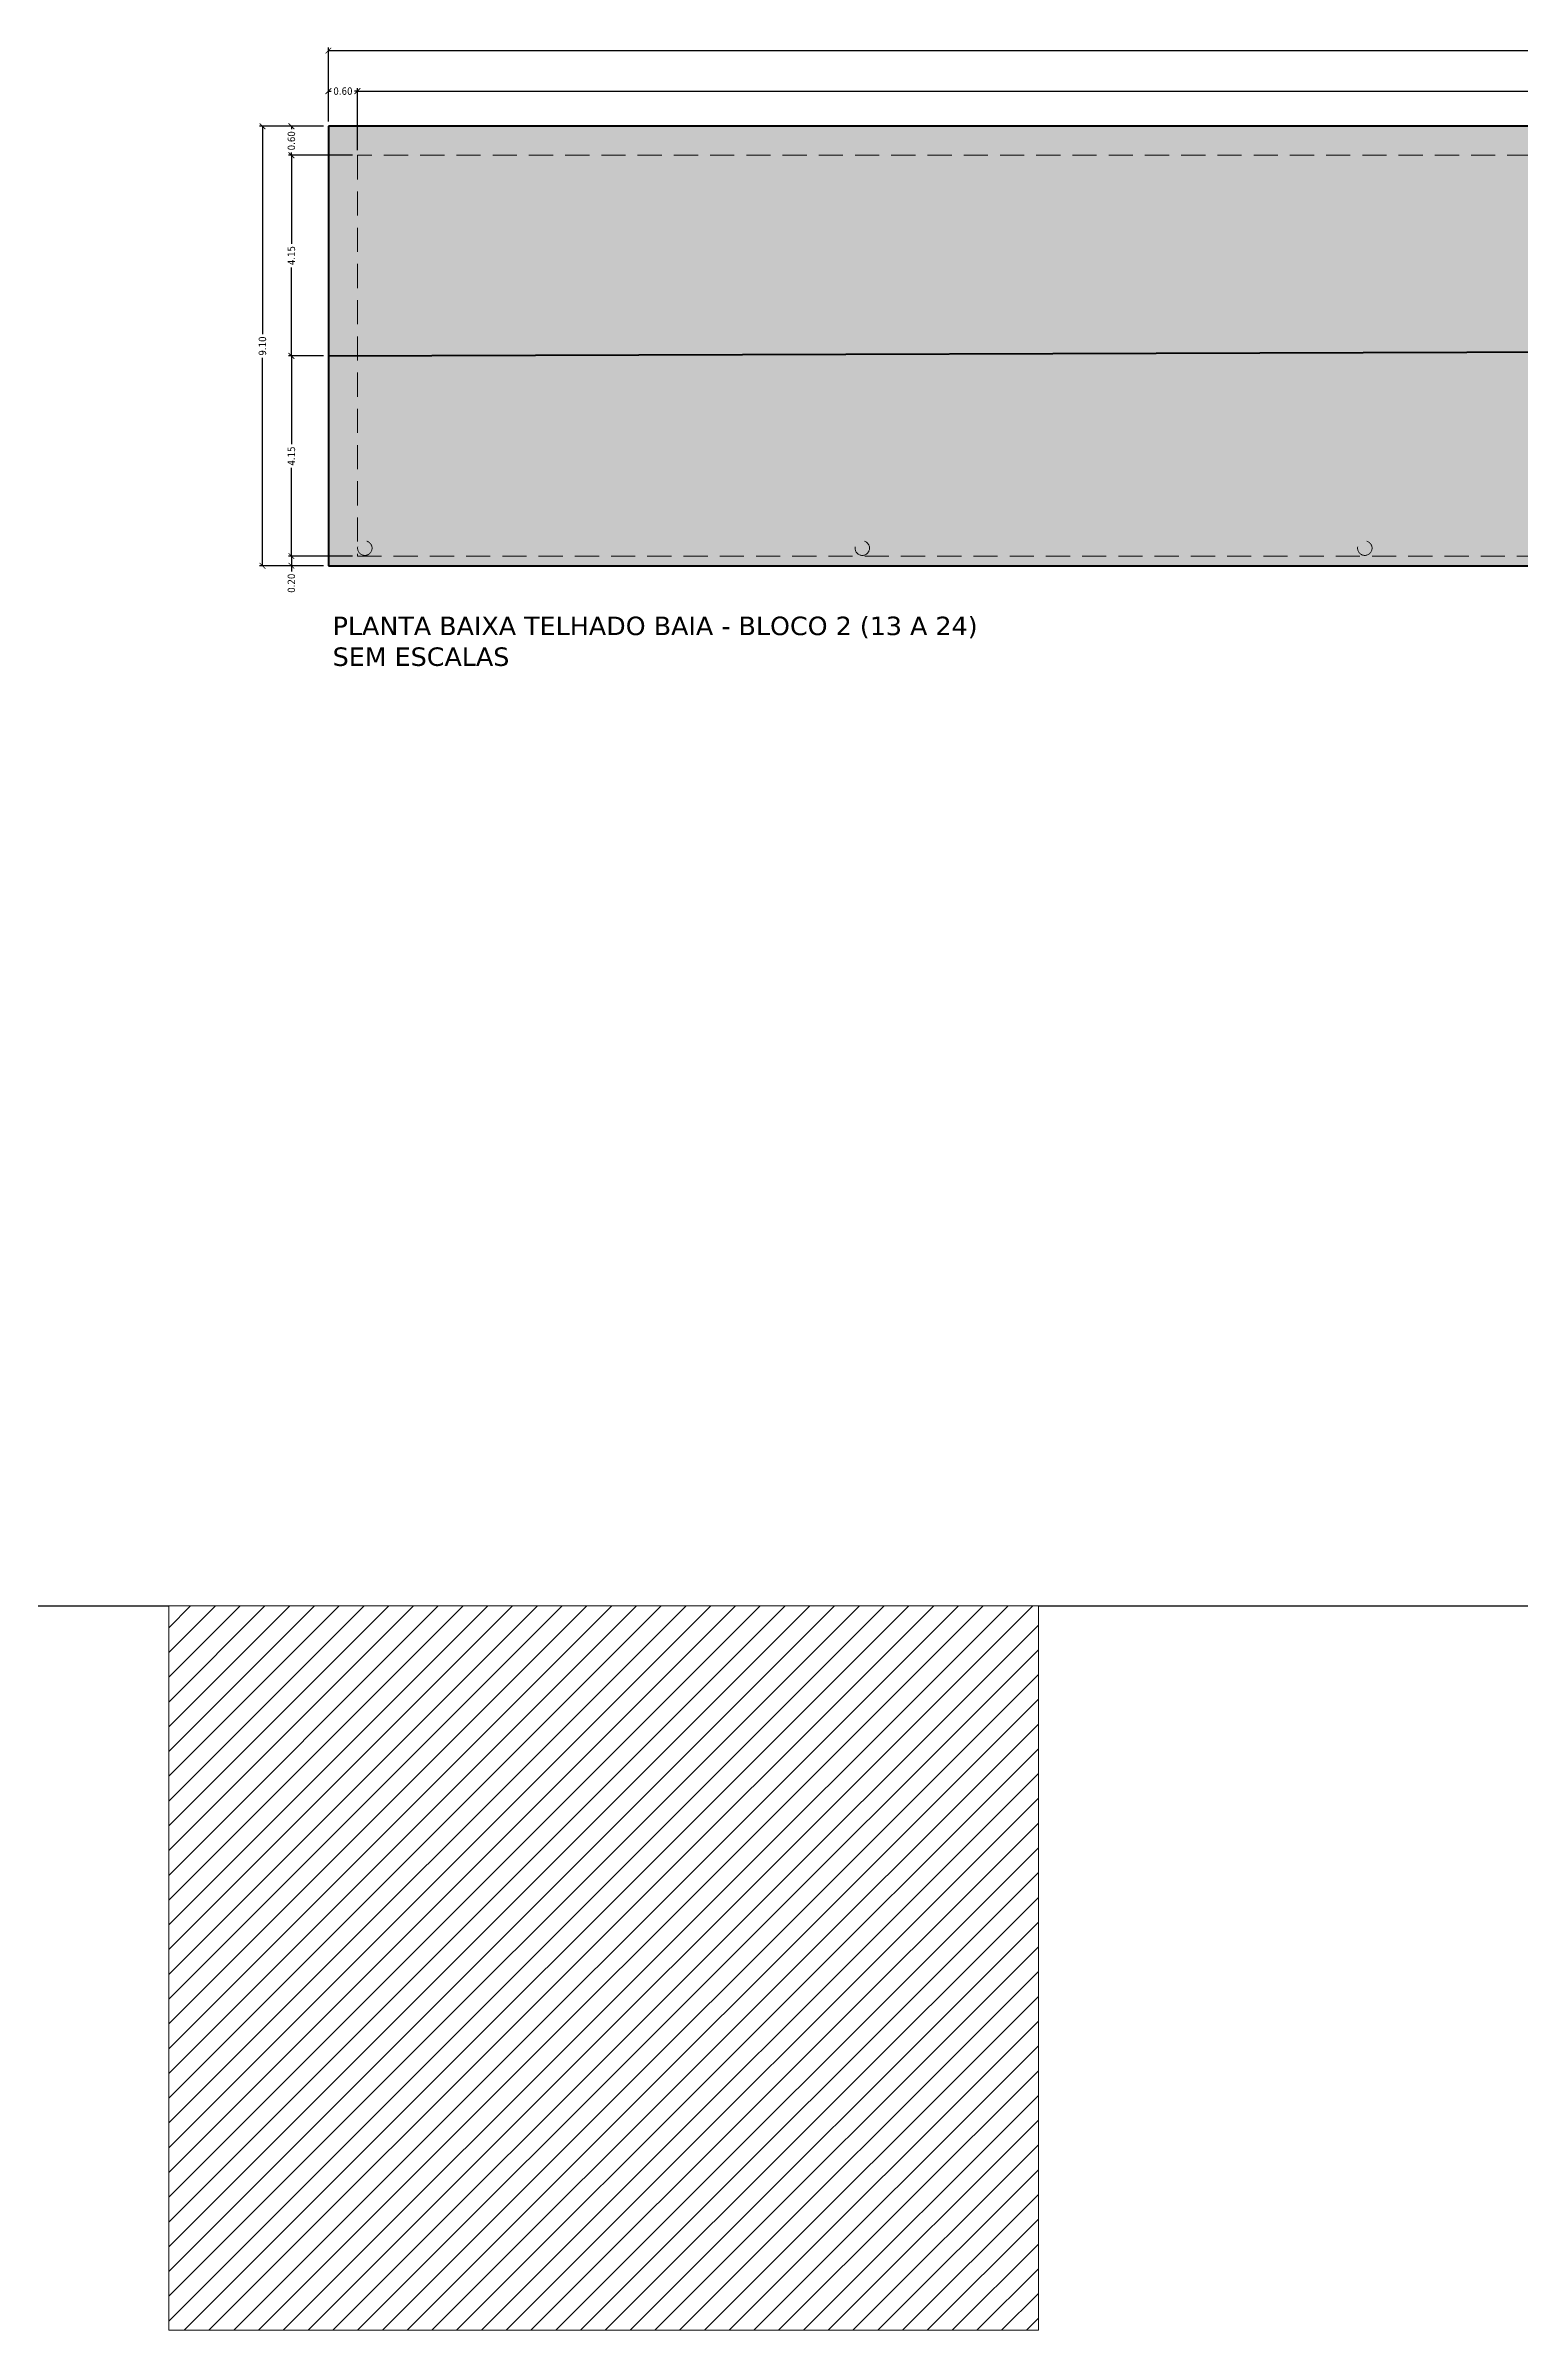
# Model space of a CAD drawing. Header units: millimetres. Extents: x 2543 to 3089, y 1295 to 1485.
# Drawn here: x 2958.72 to 2989.24, y 1396.79 to 1444.09 of the extents above; entities that cross this region are included whole.
import ezdxf

# ---------------------------------------------------------------- set-up
doc = ezdxf.new("R2010")
doc.units = ezdxf.units.MM
doc.linetypes.add('DASHED', pattern=[0.75, 0.5, -0.25])
doc.layers.get('Defpoints').update_dxf_attribs({"lineweight": 0})
for name, color, linetype, lineweight in [('AF-Indicação coluna', 5, 'Continuous', 20), ('ARQ. Linha Grossa', 5, 'Continuous', 40), ('ARQ. Texto', 7, 'Continuous', 0)]:
    doc.layers.add(name, color=color, linetype=linetype, lineweight=lineweight)
doc.layers.add('ARQ. Hachura', color=7, linetype='Continuous', lineweight=0, true_color=0x9e9e9e)
doc.styles.add('NICAZA', font='verdana.ttf', dxfattribs={"width": 0.85})
doc.styles.get("Standard").update_dxf_attribs({"font": 'arial.ttf'})
doc.dimstyles.new('esc-100', dxfattribs={"dimscale": 0.85, "dimtxt": 0.18, "dimasz": 0.14, "dimexe": 0.075, "dimexo": 0.12, "dimgap": 0.06, "dimtad": 0, "dimzin": 0, "dimdsep": 46, "dimtxsty": 'NICAZA', "dimblk": 'ARCHTICK', "dimcen": 0.09, "dimclrd": 7, "dimclre": 7, "dimclrt": 7, "dimadec": 1, "dimazin": 0, "dimtfac": 1, "dimtofl": 0, "dimtmove": 0, "dimatfit": 3, "dimfxl": 1, "dimtolj": 1, "dimtzin": 0, "dimarcsym": 0})
pattern_1 = [(0, (418.15682, -8.12101), (0, 0.28448), []), (90, (418.15682, -8.12101), (-0.14224, 0.28448), [0.28448, -0.28448])]

# ---------------------------------------------------------------- blocks, each defined once
blk = doc.blocks.new('_ArchTick')
at = {"color": 0, "linetype": 'ByBlock', "const_width": 0.15}
blk.add_lwpolyline([(-0.5, -0.5), (0.5, 0.5)], dxfattribs=at)
blk = doc.blocks.new('*D807')
at = {"color": 7, "lineweight": -2, "transparency": 16777216}
for p, q in [((2964.568, 1442.525), (2964.568, 1443.214)), ((2964.568, 1443.15), (2964.625, 1443.15)), ((2965.168, 1443.15), (2965.11, 1443.15)), ((2965.168, 1441.925), (2965.168, 1443.214))]:
    blk.add_line(p, q, dxfattribs=at)
at = {"layer": 'Defpoints', "color": 0, "transparency": 16777216}
for p in [(2965.168, 1443.15), (2964.568, 1442.423), (2965.168, 1441.823)]:
    blk.add_point(p, dxfattribs=at)
at = {"color": 7, "lineweight": -2, "transparency": 16777216, "xscale": 0.119, "yscale": 0.119, "zscale": 0.119, "rotation": 180}
blk.add_blockref('_ArchTick', (2964.568, 1443.15), dxfattribs=at)
at = {"color": 7, "lineweight": -2, "transparency": 16777216, "xscale": 0.119, "yscale": 0.119, "zscale": 0.119}
blk.add_blockref('_ArchTick', (2965.168, 1443.15), dxfattribs=at)
at = {"color": 7, "transparency": 16777216, "insert": (2964.868, 1443.15), "char_height": 0.153, "attachment_point": 5, "style": 'NICAZA'}
blk.add_mtext('\\A1;0.60', dxfattribs=at)
blk = doc.blocks.new('*D808')
at = {"color": 7, "lineweight": -2, "transparency": 16777216}
for p, q in [((2965.168, 1441.925), (2965.168, 1443.214)), ((2965.168, 1443.15), (2996.144, 1443.15)), ((3027.718, 1443.15), (2996.741, 1443.15)), ((3027.718, 1441.925), (3027.718, 1443.214))]:
    blk.add_line(p, q, dxfattribs=at)
at = {"layer": 'Defpoints', "color": 0, "transparency": 16777216}
for p in [(3027.718, 1443.15), (2965.168, 1441.823), (3027.718, 1441.823)]:
    blk.add_point(p, dxfattribs=at)
at = {"color": 7, "lineweight": -2, "transparency": 16777216, "xscale": 0.119, "yscale": 0.119, "zscale": 0.119, "rotation": 180}
blk.add_blockref('_ArchTick', (2965.168, 1443.15), dxfattribs=at)
at = {"color": 7, "lineweight": -2, "transparency": 16777216, "xscale": 0.119, "yscale": 0.119, "zscale": 0.119}
blk.add_blockref('_ArchTick', (3027.718, 1443.15), dxfattribs=at)
at = {"color": 7, "transparency": 16777216, "insert": (2996.443, 1443.15), "char_height": 0.153, "attachment_point": 5, "style": 'NICAZA'}
blk.add_mtext('\\A1;62.55', dxfattribs=at)
blk = doc.blocks.new('*D803')
at = {"color": 7, "lineweight": -2, "transparency": 16777216}
for p, q in [((2964.568, 1442.525), (2964.568, 1444.055)), ((2964.568, 1443.991), (2996.144, 1443.991)), ((3028.318, 1443.991), (2996.741, 1443.991)), ((3028.318, 1442.525), (3028.318, 1444.055))]:
    blk.add_line(p, q, dxfattribs=at)
at = {"layer": 'Defpoints', "color": 0, "transparency": 16777216}
for p in [(3028.318, 1443.991), (2964.568, 1442.423), (3028.318, 1442.423)]:
    blk.add_point(p, dxfattribs=at)
at = {"color": 7, "lineweight": -2, "transparency": 16777216, "xscale": 0.119, "yscale": 0.119, "zscale": 0.119, "rotation": 180}
blk.add_blockref('_ArchTick', (2964.568, 1443.991), dxfattribs=at)
at = {"color": 7, "lineweight": -2, "transparency": 16777216, "xscale": 0.119, "yscale": 0.119, "zscale": 0.119}
blk.add_blockref('_ArchTick', (3028.318, 1443.991), dxfattribs=at)
at = {"color": 7, "transparency": 16777216, "insert": (2996.443, 1443.991), "char_height": 0.153, "attachment_point": 5, "style": 'NICAZA'}
blk.add_mtext('\\A1;63.75', dxfattribs=at)
blk = doc.blocks.new('*D804')
at = {"color": 7, "lineweight": -2, "transparency": 16777216}
for p, q in [((2964.466, 1442.423), (2963.739, 1442.423)), ((2963.802, 1442.423), (2963.802, 1442.366)), ((2965.066, 1441.823), (2963.739, 1441.823)), ((2963.802, 1441.823), (2963.802, 1441.881))]:
    blk.add_line(p, q, dxfattribs=at)
at = {"layer": 'Defpoints', "color": 0, "transparency": 16777216}
for p in [(2964.568, 1442.423), (2963.802, 1441.823), (2965.168, 1441.823)]:
    blk.add_point(p, dxfattribs=at)
at = {"color": 7, "lineweight": -2, "transparency": 16777216, "xscale": 0.119, "yscale": 0.119, "zscale": 0.119}
for p, rotation in [((2963.802, 1442.423), 90), ((2963.802, 1441.823), 270)]:
    blk.add_blockref('_ArchTick', p, dxfattribs=dict(at, rotation=rotation))
at = {"color": 7, "transparency": 16777216, "insert": (2963.802, 1442.123), "char_height": 0.153, "attachment_point": 5, "rotation": 90, "style": 'NICAZA'}
blk.add_mtext('\\A1;0.60', dxfattribs=at)
blk = doc.blocks.new('*D801')
at = {"color": 7, "lineweight": -2, "transparency": 16777216}
for p, q in [((2964.466, 1441.823), (2963.739, 1441.823)), ((2963.802, 1441.823), (2963.802, 1439.991)), ((2963.802, 1437.67), (2963.802, 1439.502)), ((2964.466, 1437.67), (2963.739, 1437.67))]:
    blk.add_line(p, q, dxfattribs=at)
at = {"layer": 'Defpoints', "color": 0, "transparency": 16777216}
for p in [(2964.568, 1441.823), (2963.802, 1437.67), (2964.568, 1437.67)]:
    blk.add_point(p, dxfattribs=at)
at = {"color": 7, "lineweight": -2, "transparency": 16777216, "xscale": 0.119, "yscale": 0.119, "zscale": 0.119}
for p, rotation in [((2963.802, 1441.823), 90), ((2963.802, 1437.67), 270)]:
    blk.add_blockref('_ArchTick', p, dxfattribs=dict(at, rotation=rotation))
at = {"color": 7, "transparency": 16777216, "insert": (2963.802, 1439.746), "char_height": 0.153, "attachment_point": 5, "rotation": 90, "style": 'NICAZA'}
blk.add_mtext('\\A1;4.15', dxfattribs=at)
blk = doc.blocks.new('*D805')
at = {"color": 7, "lineweight": -2, "transparency": 16777216}
for p, q in [((2964.466, 1433.523), (2963.739, 1433.523)), ((2964.466, 1433.323), (2963.739, 1433.323)), ((2963.802, 1433.523), (2963.802, 1433.323)), ((2963.802, 1433.323), (2963.802, 1433.204))]:
    blk.add_line(p, q, dxfattribs=at)
at = {"layer": 'Defpoints', "color": 0, "transparency": 16777216}
for p in [(2963.802, 1433.323), (2964.568, 1433.523), (2964.568, 1433.323)]:
    blk.add_point(p, dxfattribs=at)
at = {"color": 7, "lineweight": -2, "transparency": 16777216, "xscale": 0.119, "yscale": 0.119, "zscale": 0.119}
for p, rotation in [((2963.802, 1433.523), 90), ((2963.802, 1433.323), 270)]:
    blk.add_blockref('_ArchTick', p, dxfattribs=dict(at, rotation=rotation))
at = {"color": 7, "transparency": 16777216, "insert": (2963.802, 1432.962), "char_height": 0.153, "attachment_point": 5, "rotation": 90, "style": 'NICAZA'}
blk.add_mtext('\\A1;0.20', dxfattribs=at)
blk = doc.blocks.new('*D806')
at = {"color": 7, "lineweight": -2, "transparency": 16777216}
for p, q in [((2964.466, 1442.423), (2963.139, 1442.423)), ((2963.203, 1442.423), (2963.203, 1438.117)), ((2963.203, 1433.323), (2963.203, 1437.63)), ((2964.466, 1433.323), (2963.139, 1433.323))]:
    blk.add_line(p, q, dxfattribs=at)
at = {"layer": 'Defpoints', "color": 0, "transparency": 16777216}
for p in [(2963.203, 1442.423), (2964.568, 1442.423), (2964.568, 1433.323)]:
    blk.add_point(p, dxfattribs=at)
at = {"color": 7, "lineweight": -2, "transparency": 16777216, "xscale": 0.119, "yscale": 0.119, "zscale": 0.119}
for p, rotation in [((2963.203, 1442.423), 90), ((2963.203, 1433.323), 270)]:
    blk.add_blockref('_ArchTick', p, dxfattribs=dict(at, rotation=rotation))
at = {"color": 7, "transparency": 16777216, "insert": (2963.203, 1437.873), "char_height": 0.153, "attachment_point": 5, "rotation": 90, "style": 'NICAZA'}
blk.add_mtext('\\A1;9.10', dxfattribs=at)
blk = doc.blocks.new('*D802')
at = {"color": 7, "lineweight": -2, "transparency": 16777216}
for p, q in [((2964.466, 1437.67), (2963.739, 1437.67)), ((2963.802, 1437.67), (2963.802, 1435.841)), ((2963.802, 1433.523), (2963.802, 1435.352)), ((2965.066, 1433.523), (2963.739, 1433.523))]:
    blk.add_line(p, q, dxfattribs=at)
at = {"layer": 'Defpoints', "color": 0, "transparency": 16777216}
for p in [(2964.568, 1437.67), (2963.802, 1433.523), (2965.168, 1433.523)]:
    blk.add_point(p, dxfattribs=at)
at = {"color": 7, "lineweight": -2, "transparency": 16777216, "xscale": 0.119, "yscale": 0.119, "zscale": 0.119}
for p, rotation in [((2963.802, 1437.67), 90), ((2963.802, 1433.523), 270)]:
    blk.add_blockref('_ArchTick', p, dxfattribs=dict(at, rotation=rotation))
at = {"color": 7, "transparency": 16777216, "insert": (2963.802, 1435.596), "char_height": 0.153, "attachment_point": 5, "rotation": 90, "style": 'NICAZA'}
blk.add_mtext('\\A1;4.15', dxfattribs=at)

msp = doc.modelspace()

# ---------------------------------------------------------------- hatches: boundary and pattern name
at = {"true_color": 0xc7c8ca}
h = msp.add_hatch(dxfattribs=at)
h.set_pattern_fill('AR-B88', color=9, scale=0.0014)
h.set_pattern_definition(pattern_1)
h.paths.add_polyline_path([(3027.718, 1441.823), (2965.168, 1441.823), (2965.168, 1437.671), (3027.718, 1437.871)], flags=17)
h.paths.add_polyline_path([(2997.708, 1439.659), (2995.777, 1439.659), (2996.743, 1440.724)], flags=16)
h.paths.add_polyline_path([(2965.168, 1441.823), (3027.718, 1441.823), (3027.718, 1437.871), (3028.318, 1437.873), (3028.318, 1442.423), (2964.568, 1442.423), (2964.568, 1437.67), (2965.168, 1437.671)])
h.paths.add_polyline_path([(2994.435, 1438.911), (2999.052, 1438.911), (2999.052, 1439.453), (2994.435, 1439.453)], flags=24)
h.paths.add_polyline_path([(3003.538, 1437.713), (3005.316, 1437.713), (3005.316, 1438.255), (3003.538, 1438.255)], flags=24)
h = msp.add_hatch(dxfattribs=at)
h.set_pattern_fill('AR-B88', color=9, scale=0.0014)
h.set_pattern_definition(pattern_1)
h.paths.add_polyline_path([(3027.718, 1437.871), (2965.168, 1437.671), (2965.168, 1433.523), (3027.718, 1433.523)], flags=17)
h.paths.add_polyline_path([(2995.777, 1435.959), (2997.708, 1435.959), (2996.743, 1434.893)], flags=16)
h.paths.add_polyline_path([(2965.168, 1437.671), (2964.568, 1437.67), (2964.568, 1433.323), (3028.318, 1433.323), (3028.318, 1437.873), (3027.718, 1437.871), (3027.718, 1433.523), (2965.168, 1433.523)])
h.paths.add_polyline_path([(3003.538, 1437.713), (3005.316, 1437.713), (3005.316, 1438.255), (3003.538, 1438.255)], flags=9)
h.paths.add_polyline_path([(2994.689, 1436.115), (2999.307, 1436.115), (2999.307, 1436.658), (2994.689, 1436.658)], flags=24)
at = {"layer": 'ARQ. Hachura', "true_color": 0x636466, "transparency": 33554687}
h = msp.add_hatch(dxfattribs=at)
h.set_pattern_fill('ANSI31', color=251, scale=2.9)
h.set_pattern_definition([(45, (1652.35018, 1086.71508), (-0.25632621, 0.25632621), [])])
h.paths.add_polyline_path([(2979.262, 1396.788), (2979.262, 1411.788), (2961.262, 1411.788), (2961.262, 1396.788)])

# ---------------------------------------------------------------- linework, layer by layer
for p, q in [((2949.1, 1411.795), (2961.262, 1411.788)), ((2979.262, 1411.788), (2991.262, 1411.788))]:
    msp.add_line(p, q)
at = {"layer": 'AF-Indicação coluna', "color": 251, "linetype": 'DASHED', "true_color": 0x636466}
for p, q in [((3027.718, 1441.823), (2965.168, 1441.823)), ((2965.168, 1441.823), (2965.168, 1433.523)), ((2965.168, 1433.523), (3027.718, 1433.523))]:
    msp.add_line(p, q, dxfattribs=at)
at = {"layer": 'AF-Indicação coluna'}
msp.add_lwpolyline([(2961.262, 1411.788), (2979.262, 1411.788), (2979.262, 1396.788), (2961.262, 1396.788)], close=True, dxfattribs=at)
at = {"layer": 'AF-Indicação coluna', "color": 251, "linetype": 'DASHED', "true_color": 0x636466}
for centre in [(2965.322, 1433.688), (2975.618, 1433.688), (2986.018, 1433.688)]:
    msp.add_circle(centre, 0.15, dxfattribs=at)
at = {"layer": 'ARQ. Linha Grossa', "color": 251, "true_color": 0x636466}
for p, q in [((3028.318, 1442.423), (2964.568, 1442.423)), ((2964.568, 1442.423), (2964.568, 1433.323)), ((2964.568, 1437.67), (3028.318, 1437.873)), ((2964.568, 1433.323), (3028.318, 1433.323))]:
    msp.add_line(p, q, dxfattribs=at)

# ---------------------------------------------------------------- texts
at = {"layer": 'ARQ. Texto', "insert": (2964.655, 1432.27), "char_height": 0.38242, "width": 13.91796, "attachment_point": 1}
msp.add_mtext('{\\fVerdana|b0|i0|c0|p34;PLANTA BAIXA TELHADO BAIA - BLOCO 2 (13 A 24)\\PSEM ESCALAS}', dxfattribs=at)

# ---------------------------------------------------------------- dimensions: what is measured, and where the dimension line sits
for base, p1, p2, picture, middle in [((3028.318, 1443.991), (2964.568, 1442.423), (3028.318, 1442.423), '*D803', (2996.443, 1443.991)), ((2965.168, 1443.15), (2964.568, 1442.423), (2965.168, 1441.823), '*D807', (2964.868, 1443.15)), ((3027.718, 1443.15), (2965.168, 1441.823), (3027.718, 1441.823), '*D808', (2996.443, 1443.15))]:
    dim = msp.add_linear_dim(base=base, p1=p1, p2=p2, dimstyle='esc-100')
    dim.commit()
    dim.dimension.update_dxf_attribs({"geometry": picture, "text_midpoint": middle})
for base, p1, p2, picture, middle in [((2963.203, 1442.423), (2964.568, 1433.323), (2964.568, 1442.423), '*D806', (2963.203, 1437.873)), ((2963.802, 1441.823), (2964.568, 1442.423), (2965.168, 1441.823), '*D804', (2963.802, 1442.123)), ((2963.802, 1437.67), (2964.568, 1441.823), (2964.568, 1437.67), '*D801', (2963.802, 1439.746)), ((2963.802, 1433.523), (2964.568, 1437.67), (2965.168, 1433.523), '*D802', (2963.802, 1435.596)), ((2963.802, 1433.323), (2964.568, 1433.523), (2964.568, 1433.323), '*D805', (2963.802, 1432.962))]:
    dim = msp.add_linear_dim(base=base, p1=p1, p2=p2, angle=90, dimstyle='esc-100')
    dim.commit()
    dim.dimension.update_dxf_attribs({"geometry": picture, "text_midpoint": middle})

doc.saveas('drawing.dxf')
